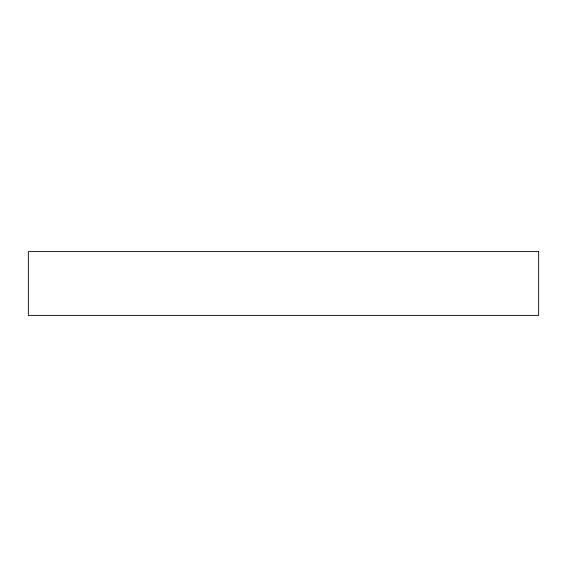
<?xml version="1.0" encoding="UTF-8"?>
<svg xmlns="http://www.w3.org/2000/svg" width="567" height="567" viewBox="0 0 567 567"><rect width="100%" height="100%" fill="white"/><g stroke="black" fill="none" stroke-linecap="round" stroke-linejoin="round"><path stroke-width="0.85" d="M538.65 251.606L28.35 251.606L28.35 315.394L538.65 315.394L538.65 251.606"/></g></svg>
